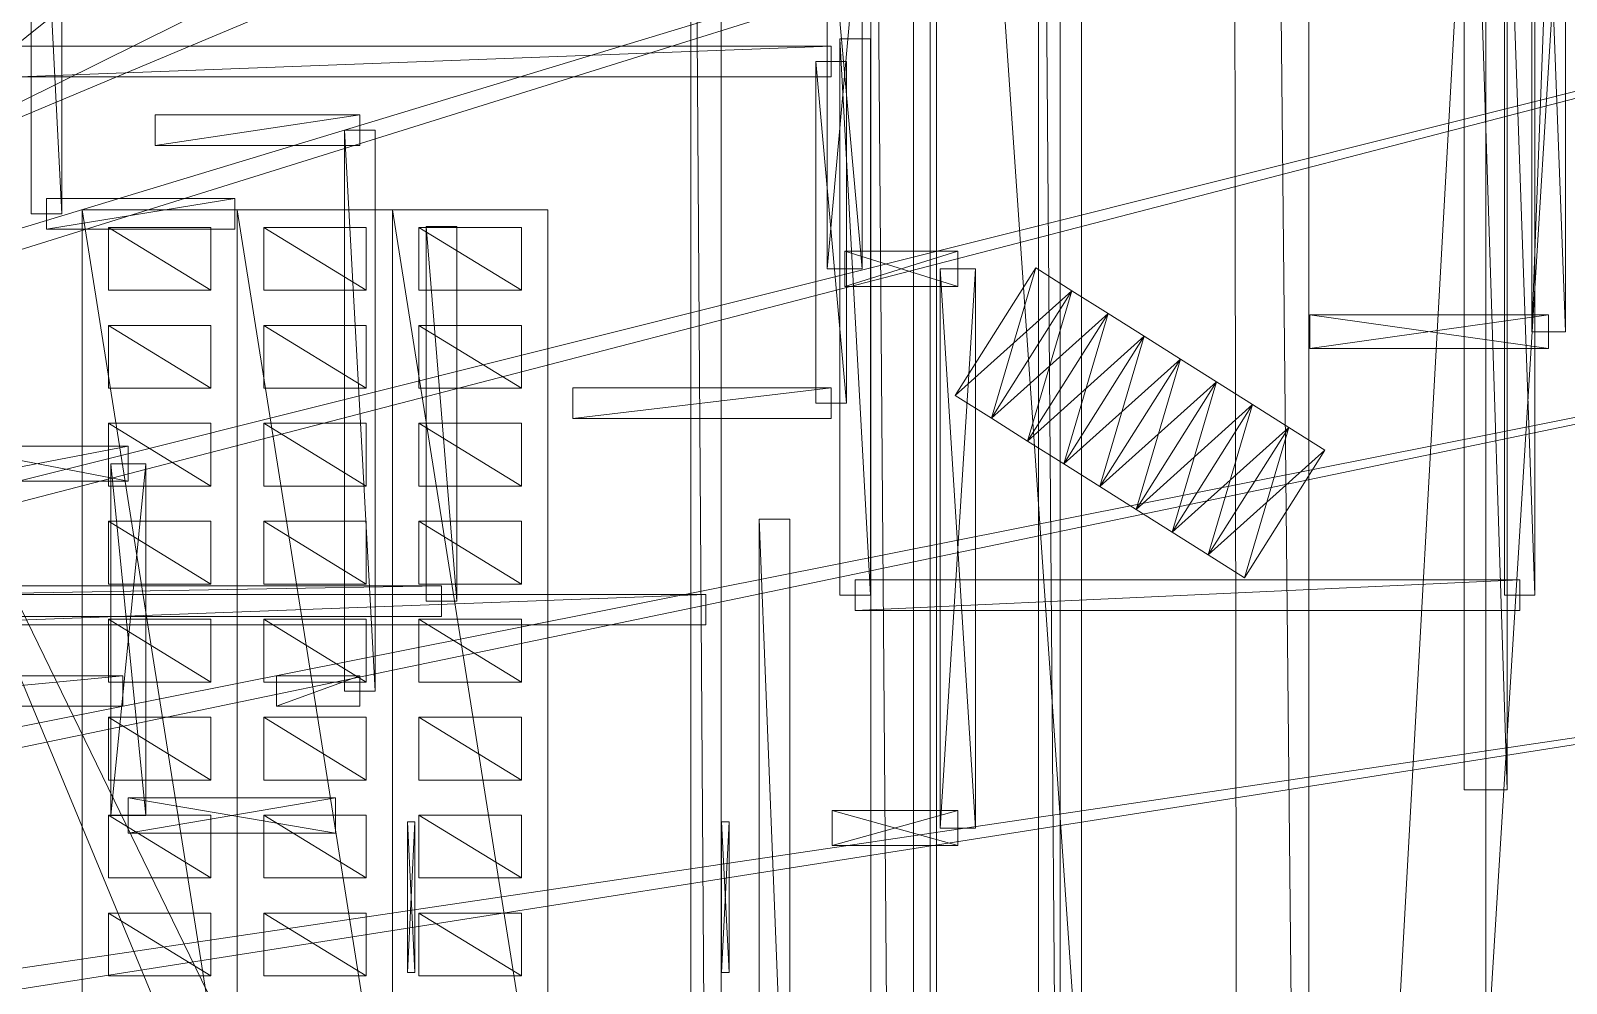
# Model space of a CAD drawing. Header units: millimetres. Extents: x -207 to 60078, y -249 to 35796.
# Drawn here: x 44896 to 54938, y 22368 to 28599 of the extents above; entities that cross this region are included whole.
import ezdxf

# ---------------------------------------------------------------- set-up
doc = ezdxf.new("R2010")
doc.units = ezdxf.units.MM
for name, color, linetype, lineweight, true_color in [('F01_DOORS', 7, 'Continuous', 18, 0xb07c4b), ('F01_SLABS', 7, 'Continuous', 18, 0xa6b7af), ('F01_STAIRS', 7, 'Continuous', 18, 0x99a4b1), ('F01_WALLS', 7, 'Continuous', 18, 0xc4ccd5), ('F02_SLABS', 7, 'Continuous', 18, 0xa6b7af), ('F02_WALLS', 7, 'Continuous', 18, 0xc4ccd5), ('F03_SLABS', 7, 'Continuous', 18, 0xa6b7af), ('F03_WALLS', 7, 'Continuous', 18, 0xc4ccd5), ('F04_SEATING', 7, 'Continuous', 18, 0xac5052), ('F04_SLABS', 7, 'Continuous', 18, 0xa6b7af), ('F04_WALLS', 7, 'Continuous', 18, 0xc4ccd5), ('F07_SLABS', 7, 'Continuous', 18, 0xa6b7af), ('F07_WALLS', 7, 'Continuous', 18, 0xc4ccd5), ('F08_SLABS', 7, 'Continuous', 18, 0xa6b7af), ('F08_WALLS', 7, 'Continuous', 18, 0xc4ccd5)]:
    doc.layers.add(name, color=color, linetype=linetype, lineweight=lineweight, true_color=true_color)

msp = doc.modelspace()

# ---------------------------------------------------------------- meshes
at = {"layer": 'F01_DOORS'}
mesh = msp.add_polyface(dxfattribs=at)
corners = [(47359, 23425, 2200), (47409, 23425, 2200), (47359, 23425), (47359, 22438), (47409, 23425), (47409, 22438, 2200), (47359, 22438, 2200), (47409, 22438)]
mesh.append_faces([[corners[k] for k in face] for face in [(0, 1, 2), (3, 0, 2), (2, 1, 4), (4, 3, 2), (0, 5, 1), (6, 0, 3), (6, 5, 0), (1, 5, 4), (7, 3, 4), (4, 5, 7), (7, 6, 3), (5, 6, 7)]])
mesh = msp.add_polyface(dxfattribs=at)
corners = [(49413, 23425, 2200), (49463, 23425, 2200), (49413, 23425), (49413, 22438), (49463, 23425), (49463, 22438, 2200), (49413, 22438, 2200), (49463, 22438)]
mesh.append_faces([[corners[k] for k in face] for face in [(0, 1, 2), (3, 0, 2), (2, 1, 4), (4, 3, 2), (0, 5, 1), (6, 0, 3), (6, 5, 0), (1, 5, 4), (7, 3, 4), (4, 5, 7), (7, 6, 3), (5, 6, 7)]])
at = {"layer": 'F01_SLABS'}
mesh = msp.add_polyface(dxfattribs=at)
corners = [(20499, 19563, -240), (20406, 19899, -240), (60000, 31910, -240), (20499, 19563), (60000, 31910), (20406, 19899), (20297, 20231, -240), (60000, 34437, -240), (60000, 34437), (20297, 20231), (20171, 20556, -240), (56563, 35630, -240), (56563, 35630), (20171, 20556), (20030, 20875, -240), (51226, 35630, -240), (51226, 35630), (20030, 20875), (19873, 21187, -240), (46894, 35630, -240), (46894, 35630), (19873, 21187), (19701, 21491, -240), (43291, 35630, -240), (43291, 35630), (19701, 21491), (19514, 21785, -240), (40234, 35630, -240), (40234, 35630), (19514, 21785), (19313, 22071, -240), (37596, 35630, -240), (37596, 35630), (19313, 22071), (19099, 22346, -240), (35285, 35630, -240), (35285, 35630), (19099, 22346), (18871, 22610, -240), (33236, 35630, -240), (33236, 35630), (18871, 22610), (18630, 22863, -240), (31397, 35630, -240), (31397, 35630), (18630, 22863), (18377, 23103, -240), (29731, 35630, -240), (29731, 35630), (18377, 23103), (18113, 23331, -240), (28206, 35630, -240), (28206, 35630), (18113, 23331), (26800, 35630, -240), (26800, 35630), (17838, 23546, -240), (25493, 35630, -240), (17838, 23546), (25493, 35630), (17553, 23747, -240), (24268, 35630, -240), (17553, 23747), (24268, 35630), (17258, 23934, -240), (23114, 35630, -240), (17258, 23934), (23114, 35630), (22019, 35630, -240), (22019, 35630), (20973, 35630), (20406, 15772), (60000, 6214), (20499, 16108)]
mesh.append_faces([[corners[k] for k in face] for face in [(0, 1, 2), (3, 4, 5), (1, 6, 7), (5, 8, 9), (6, 10, 11), (9, 12, 13), (10, 14, 15), (13, 16, 17), (14, 18, 19), (17, 20, 21), (18, 22, 23), (21, 24, 25), (22, 26, 27), (25, 28, 29), (26, 30, 31), (26, 31, 27), (29, 28, 32), (29, 32, 33), (30, 34, 35), (30, 35, 31), (33, 32, 36), (33, 36, 37), (34, 38, 39), (34, 39, 35), (37, 36, 40), (37, 40, 41), (38, 42, 43), (38, 43, 39), (41, 40, 44), (41, 44, 45), (39, 43, 44), (39, 44, 40), (42, 46, 47), (42, 47, 43), (45, 44, 48), (45, 48, 49), (43, 47, 48), (43, 48, 44), (46, 50, 51), (46, 51, 47), (49, 48, 52), (49, 52, 53), (47, 51, 52), (47, 52, 48), (50, 54, 51), (53, 52, 55), (51, 54, 55), (51, 55, 52), (56, 57, 54), (58, 55, 59), (54, 57, 59), (54, 59, 55), (60, 61, 57), (62, 59, 63), (57, 61, 63), (57, 63, 59), (64, 65, 61), (66, 63, 67), (61, 65, 67), (61, 67, 63), (65, 68, 69), (65, 69, 67), (68, 70, 69), (71, 72, 73)]])
mesh = msp.add_polyface(dxfattribs=at)
corners = [(20712, 17836, -240), (20704, 18184, -240), (60000, 20115, -240), (60000, 17836, -240), (20712, 17836), (60000, 17836), (60000, 20115), (20704, 18184), (20678, 18532, -240), (60000, 22405, -240), (60000, 22405), (20678, 18532), (20635, 18879, -240), (60000, 24718, -240), (60000, 24718), (20635, 18879), (20576, 19223, -240), (60000, 27065, -240), (60000, 27065), (20576, 19223), (20499, 19563, -240), (60000, 29458, -240), (60000, 29458), (20499, 19563), (60000, 31910, -240), (60000, 31910), (20406, 19899, -240), (60000, 34437, -240), (20406, 19899), (60000, 34437), (20297, 20231, -240), (56563, 35630, -240), (20297, 20231), (56563, 35630), (20171, 20556, -240), (51226, 35630, -240), (20171, 20556), (51226, 35630), (20030, 20875, -240), (46894, 35630, -240), (20030, 20875), (46894, 35630), (19873, 21187, -240), (43291, 35630, -240), (19873, 21187), (43291, 35630), (19701, 21491, -240), (40234, 35630, -240), (19701, 21491), (40234, 35630), (37596, 35630, -240), (37596, 35630), (35285, 35630, -240), (35285, 35630), (33236, 35630, -240), (33236, 35630)]
mesh.append_faces([[corners[k] for k in face] for face in [(0, 1, 2), (0, 2, 3), (4, 5, 6), (4, 6, 7), (3, 2, 6), (3, 6, 5), (1, 8, 9), (1, 9, 2), (7, 6, 10), (7, 10, 11), (2, 9, 10), (2, 10, 6), (8, 12, 13), (8, 13, 9), (11, 10, 14), (11, 14, 15), (9, 13, 14), (9, 14, 10), (12, 16, 17), (12, 17, 13), (15, 14, 18), (15, 18, 19), (13, 17, 18), (13, 18, 14), (16, 20, 21), (16, 21, 17), (19, 18, 22), (19, 22, 23), (17, 21, 22), (17, 22, 18), (20, 24, 21), (23, 22, 25), (21, 24, 25), (21, 25, 22), (26, 27, 24), (28, 25, 29), (24, 27, 29), (24, 29, 25), (30, 31, 27), (32, 29, 33), (27, 31, 33), (27, 33, 29), (34, 35, 31), (36, 33, 37), (31, 35, 37), (31, 37, 33), (38, 39, 35), (40, 37, 41), (35, 39, 41), (35, 41, 37), (42, 43, 39), (44, 41, 45), (39, 43, 45), (39, 45, 41), (46, 47, 43), (48, 45, 49), (43, 47, 49), (43, 49, 45), (47, 50, 51), (47, 51, 49), (50, 52, 53), (50, 53, 51), (52, 54, 55), (52, 55, 53)]])
at = {"layer": 'F01_STAIRS'}
mesh = msp.add_polyface(dxfattribs=at)
corners = [(50942, 26213, 201), (51468, 27047, 201), (50942, 26213), (51179, 26064), (51468, 27047), (51705, 26898, 201), (51179, 26064, 201), (51705, 26898)]
mesh.append_faces([[corners[k] for k in face] for face in [(0, 1, 2), (3, 0, 2), (2, 1, 4), (4, 3, 2), (0, 5, 1), (6, 0, 3), (6, 5, 0), (1, 5, 4), (7, 3, 4), (4, 5, 7), (7, 6, 3), (5, 6, 7)]])
mesh = msp.add_polyface(dxfattribs=at)
corners = [(51179, 26064, 403), (51705, 26898, 403), (51179, 26064), (51415, 25915), (51705, 26898), (51941, 26749, 403), (51415, 25915, 403), (51941, 26749)]
mesh.append_faces([[corners[k] for k in face] for face in [(0, 1, 2), (3, 0, 2), (2, 1, 4), (4, 3, 2), (0, 5, 1), (6, 0, 3), (6, 5, 0), (1, 5, 4), (7, 3, 4), (4, 5, 7), (7, 6, 3), (5, 6, 7)]])
mesh = msp.add_polyface(dxfattribs=at)
corners = [(51415, 25915, 604), (51941, 26749, 604), (51415, 25915), (51651, 25766), (51941, 26749), (52177, 26600, 604), (51651, 25766, 604), (52177, 26600)]
mesh.append_faces([[corners[k] for k in face] for face in [(0, 1, 2), (3, 0, 2), (2, 1, 4), (4, 3, 2), (0, 5, 1), (6, 0, 3), (6, 5, 0), (1, 5, 4), (7, 3, 4), (4, 5, 7), (7, 6, 3), (5, 6, 7)]])
mesh = msp.add_polyface(dxfattribs=at)
corners = [(51651, 25766, 806), (52177, 26600, 806), (51651, 25766), (51888, 25617), (52177, 26600), (52414, 26451, 806), (51888, 25617, 806), (52414, 26451)]
mesh.append_faces([[corners[k] for k in face] for face in [(0, 1, 2), (3, 0, 2), (2, 1, 4), (4, 3, 2), (0, 5, 1), (6, 0, 3), (6, 5, 0), (1, 5, 4), (7, 3, 4), (4, 5, 7), (7, 6, 3), (5, 6, 7)]])
mesh = msp.add_polyface(dxfattribs=at)
corners = [(51888, 25617, 1007), (52414, 26451, 1007), (51888, 25617), (52124, 25468), (52414, 26451), (52650, 26302, 1007), (52124, 25468, 1007), (52650, 26302)]
mesh.append_faces([[corners[k] for k in face] for face in [(0, 1, 2), (3, 0, 2), (2, 1, 4), (4, 3, 2), (0, 5, 1), (6, 0, 3), (6, 5, 0), (1, 5, 4), (7, 3, 4), (4, 5, 7), (7, 6, 3), (5, 6, 7)]])
mesh = msp.add_polyface(dxfattribs=at)
corners = [(52124, 25468, 1208), (52650, 26302, 1208), (52124, 25468), (52360, 25319), (52650, 26302), (52886, 26153, 1208), (52360, 25319, 1208), (52886, 26153)]
mesh.append_faces([[corners[k] for k in face] for face in [(0, 1, 2), (3, 0, 2), (2, 1, 4), (4, 3, 2), (0, 5, 1), (6, 0, 3), (6, 5, 0), (1, 5, 4), (7, 3, 4), (4, 5, 7), (7, 6, 3), (5, 6, 7)]])
mesh = msp.add_polyface(dxfattribs=at)
corners = [(52360, 25319, 1410), (52886, 26153, 1410), (52360, 25319), (52597, 25170), (52886, 26153), (53123, 26004, 1410), (52597, 25170, 1410), (53123, 26004)]
mesh.append_faces([[corners[k] for k in face] for face in [(0, 1, 2), (3, 0, 2), (2, 1, 4), (4, 3, 2), (0, 5, 1), (6, 0, 3), (6, 5, 0), (1, 5, 4), (7, 3, 4), (4, 5, 7), (7, 6, 3), (5, 6, 7)]])
mesh = msp.add_polyface(dxfattribs=at)
corners = [(52597, 25170, 1611), (53123, 26004, 1611), (52597, 25170), (52833, 25021), (53123, 26004), (53359, 25856, 1611), (52833, 25021, 1611), (53359, 25856)]
mesh.append_faces([[corners[k] for k in face] for face in [(0, 1, 2), (3, 0, 2), (2, 1, 4), (4, 3, 2), (0, 5, 1), (6, 0, 3), (6, 5, 0), (1, 5, 4), (7, 3, 4), (4, 5, 7), (7, 6, 3), (5, 6, 7)]])
at = {"layer": 'F01_WALLS'}
mesh = msp.add_polyface(dxfattribs=at)
corners = [(54712, 32466, 4554), (54932, 32466, 4554), (54712, 32466), (54712, 26630), (54932, 32466), (54932, 26630, 4554), (54712, 26630, 4554), (54932, 26630)]
mesh.append_faces([[corners[k] for k in face] for face in [(0, 1, 2), (3, 0, 2), (2, 1, 4), (4, 3, 2), (0, 5, 1), (6, 0, 3), (6, 5, 0), (1, 5, 4), (7, 3, 4), (4, 5, 7), (7, 6, 3), (5, 6, 7)]])
mesh = msp.add_polyface(dxfattribs=at)
corners = [(50104, 29589, 4554), (50334, 29589, 4554), (50104, 29589), (50104, 27041), (50334, 29589), (50334, 27041, 4554), (50104, 27041, 4554), (50334, 27041)]
mesh.append_faces([[corners[k] for k in face] for face in [(0, 1, 2), (3, 0, 2), (2, 1, 4), (4, 3, 2), (0, 5, 1), (6, 0, 3), (6, 5, 0), (1, 5, 4), (7, 3, 4), (4, 5, 7), (7, 6, 3), (5, 6, 7)]])
mesh = msp.add_polyface(dxfattribs=at)
corners = [(50219, 26926, 4554), (50219, 27156, 4554), (50219, 26926), (50959, 26926), (50219, 27156), (50959, 27156, 4554), (50959, 26926, 4554), (50959, 27156)]
mesh.append_faces([[corners[k] for k in face] for face in [(0, 1, 2), (3, 0, 2), (2, 1, 4), (4, 3, 2), (0, 5, 1), (6, 0, 3), (6, 5, 0), (1, 5, 4), (7, 3, 4), (4, 5, 7), (7, 6, 3), (5, 6, 7)]])
mesh = msp.add_polyface(dxfattribs=at)
corners = [(50844, 27041, 4554), (51074, 27041, 4554), (50844, 27041), (50844, 23384), (51074, 27041), (51074, 23384, 4554), (50844, 23384, 4554), (51074, 23384)]
mesh.append_faces([[corners[k] for k in face] for face in [(0, 1, 2), (3, 0, 2), (2, 1, 4), (4, 3, 2), (0, 5, 1), (6, 0, 3), (6, 5, 0), (1, 5, 4), (7, 3, 4), (4, 5, 7), (7, 6, 3), (5, 6, 7)]])
mesh = msp.add_polyface(dxfattribs=at)
corners = [(54822, 26740, 4554), (54822, 26520, 4554), (54822, 26740), (53260, 26740), (54822, 26520), (53260, 26520, 4554), (53260, 26740, 4554), (53260, 26520)]
mesh.append_faces([[corners[k] for k in face] for face in [(0, 1, 2), (3, 0, 2), (2, 1, 4), (4, 3, 2), (0, 5, 1), (6, 0, 3), (6, 5, 0), (1, 5, 4), (7, 3, 4), (4, 5, 7), (7, 6, 3), (5, 6, 7)]])
mesh = msp.add_polyface(dxfattribs=at)
corners = [(44342, 25652, 4554), (44342, 25882, 4554), (44342, 25652), (45534, 25652), (44342, 25882), (45534, 25882, 4554), (45534, 25652, 4554), (45534, 25882)]
mesh.append_faces([[corners[k] for k in face] for face in [(0, 1, 2), (3, 0, 2), (2, 1, 4), (4, 3, 2), (0, 5, 1), (6, 0, 3), (6, 5, 0), (1, 5, 4), (7, 3, 4), (4, 5, 7), (7, 6, 3), (5, 6, 7)]])
mesh = msp.add_polyface(dxfattribs=at)
corners = [(45419, 25767, 4554), (45649, 25767, 4554), (45419, 25767), (45419, 23466), (45649, 25767), (45649, 23466, 4554), (45419, 23466, 4554), (45649, 23466)]
mesh.append_faces([[corners[k] for k in face] for face in [(0, 1, 2), (3, 0, 2), (2, 1, 4), (4, 3, 2), (0, 5, 1), (6, 0, 3), (6, 5, 0), (1, 5, 4), (7, 3, 4), (4, 5, 7), (7, 6, 3), (5, 6, 7)]])
mesh = msp.add_polyface(dxfattribs=at)
corners = [(45534, 23351, 4554), (45534, 23581, 4554), (45534, 23351), (46890, 23351), (45534, 23581), (46890, 23581, 4554), (46890, 23351, 4554), (46890, 23581)]
mesh.append_faces([[corners[k] for k in face] for face in [(0, 1, 2), (3, 0, 2), (2, 1, 4), (4, 3, 2), (0, 5, 1), (6, 0, 3), (6, 5, 0), (1, 5, 4), (7, 3, 4), (4, 5, 7), (7, 6, 3), (5, 6, 7)]])
mesh = msp.add_polyface(dxfattribs=at)
corners = [(50959, 23499, 4554), (50959, 23269, 4554), (50959, 23499), (50137, 23499), (50959, 23269), (50137, 23269, 4554), (50137, 23499, 4554), (50137, 23269)]
mesh.append_faces([[corners[k] for k in face] for face in [(0, 1, 2), (3, 0, 2), (2, 1, 4), (4, 3, 2), (0, 5, 1), (6, 0, 3), (6, 5, 0), (1, 5, 4), (7, 3, 4), (4, 5, 7), (7, 6, 3), (5, 6, 7)]])
at = {"layer": 'F02_SLABS'}
mesh = msp.add_polyface(dxfattribs=at)
corners = [(16945, 23885, 4584), (6020, 35332, 4584), (53034, 35332, 4584), (53034, 35332, 4834), (6020, 35332, 4834), (16945, 23885, 4834), (17148, 23772, 4584), (17148, 23772, 4834), (17347, 23653, 4584), (17347, 23653, 4834), (17542, 23527, 4584), (17542, 23527, 4834), (17733, 23395, 4584), (17733, 23395, 4834), (17920, 23257, 4584), (17920, 23257, 4834), (18101, 23112, 4584), (18101, 23112, 4834), (18278, 22962, 4584), (18278, 22962, 4834), (18450, 22806, 4584), (18450, 22806, 4834), (18617, 22645, 4584), (18617, 22645, 4834), (18778, 22478, 4584), (18778, 22478, 4834), (18934, 22306, 4584), (18934, 22306, 4834), (19084, 22129, 4584), (19084, 22129, 4834), (19229, 21948, 4584), (53034, 32593, 4584), (53034, 32593, 4834), (19229, 21948, 4834), (19367, 21761, 4584), (19367, 21761, 4834), (19499, 21570, 4584), (19499, 21570, 4834), (19625, 21375, 4584), (19625, 21375, 4834), (19744, 21176, 4584), (20633, 18556, 4584), (20660, 18326, 4584), (20660, 18326, 4834), (20633, 18556, 4834), (20679, 18095, 4584), (20679, 18095, 4834)]
mesh.append_faces([[corners[k] for k in face] for face in [(0, 1, 2), (3, 4, 5), (2, 6, 0), (5, 7, 3), (2, 8, 6), (7, 9, 3), (2, 10, 8), (9, 11, 3), (2, 12, 10), (11, 13, 3), (2, 14, 12), (13, 15, 3), (2, 16, 14), (15, 17, 3), (2, 18, 16), (17, 19, 3), (2, 20, 18), (19, 21, 3), (22, 20, 2), (3, 21, 23), (24, 22, 2), (3, 23, 25), (26, 24, 2), (3, 25, 27), (28, 26, 2), (3, 27, 29), (30, 28, 31), (32, 29, 33), (34, 30, 31), (32, 33, 35), (36, 34, 31), (32, 35, 37), (38, 36, 31), (32, 37, 39), (40, 38, 31), (2, 1, 4, 3), (41, 42, 43, 44), (42, 45, 46, 43)]])
mesh = msp.add_polyface(dxfattribs=at)
corners = [(53034, 35332, 4584), (53034, 32593, 4584), (19084, 22129, 4584), (19084, 22129, 4834), (53034, 32593, 4834), (53034, 35332, 4834), (53321, 4099, 4584), (55084, 32593, 4584), (55084, 32593, 4834), (53321, 4099, 4834), (19625, 21375, 4834), (19744, 21176, 4834), (19857, 20974, 4584), (19744, 21176, 4584), (19857, 20974, 4834), (19963, 20767, 4584), (19963, 20767, 4834), (20062, 20557, 4584), (20062, 20557, 4834), (20154, 20344, 4584), (20154, 20344, 4834), (20239, 20129, 4584), (20239, 20129, 4834), (20318, 19910, 4584), (20318, 19910, 4834), (20389, 19689, 4584), (20389, 19689, 4834), (20452, 19466, 4584), (20452, 19466, 4834), (20509, 19241, 4584), (20509, 19241, 4834), (20558, 19014, 4584), (20558, 19014, 4834), (20599, 18786, 4584), (20599, 18786, 4834), (20633, 18556, 4584), (20633, 18556, 4834), (20660, 18326, 4584), (20660, 18326, 4834), (20679, 18095, 4584), (20679, 18095, 4834), (20690, 17863, 4584), (20690, 17863, 4834), (55084, 4099, 4584), (55084, 4099, 4834)]
mesh.append_faces([[corners[k] for k in face] for face in [(0, 1, 2), (3, 4, 5), (6, 1, 7), (8, 4, 9), (4, 10, 11), (12, 13, 1), (4, 11, 14), (15, 12, 1), (4, 14, 16), (17, 15, 1), (4, 16, 18), (19, 17, 1), (4, 18, 20), (21, 19, 1), (4, 20, 22), (23, 21, 1), (4, 22, 24), (25, 23, 1), (4, 24, 26), (27, 25, 1), (4, 26, 28), (29, 27, 1), (4, 28, 30), (31, 29, 1), (4, 30, 32), (33, 31, 1), (4, 32, 34), (35, 33, 1), (4, 34, 36), (37, 35, 1), (4, 36, 38), (39, 37, 1), (4, 38, 40), (41, 39, 1), (4, 40, 42), (43, 7, 8, 44), (7, 1, 4, 8), (1, 0, 5, 4)]])
mesh = msp.add_polyface(dxfattribs=at)
corners = [(55084, 32593, 4584), (55084, 4099, 4584), (53321, 4099, 4584), (53321, 4099, 4834), (55084, 4099, 4834), (55084, 32593, 4834), (53034, 32593, 4584), (20690, 17863, 4584), (20690, 17863, 4834), (53034, 32593, 4834), (19229, 13314, 4584), (53321, 134, 4584), (53321, 134, 4834), (19229, 13314, 4834), (19963, 14494, 4584), (20062, 14704, 4584), (20154, 14917, 4584), (20154, 14917, 4834), (20062, 14704, 4834), (20239, 15133, 4584), (20239, 15133, 4834), (20318, 15351, 4584), (20318, 15351, 4834), (20389, 15572, 4584), (20389, 15572, 4834), (20452, 15795, 4584), (20452, 15795, 4834), (20509, 16021, 4584), (20509, 16021, 4834), (20558, 16247, 4584), (20558, 16247, 4834), (20599, 16476, 4584), (20599, 16476, 4834), (20633, 16705, 4584), (20633, 16705, 4834), (20660, 16936, 4584), (20660, 16936, 4834), (20679, 17167, 4584), (20679, 17167, 4834), (20690, 17399, 4584), (20690, 17399, 4834), (20694, 17631, 4584), (20694, 17631, 4834), (9709, 134, 4584), (9709, 134, 4834)]
mesh.append_faces([[corners[k] for k in face] for face in [(0, 1, 2), (3, 4, 5), (6, 2, 7), (8, 3, 9), (10, 2, 11), (12, 3, 13), (14, 15, 2), (15, 16, 2), (3, 17, 18), (16, 19, 2), (3, 20, 17), (19, 21, 2), (3, 22, 20), (21, 23, 2), (3, 24, 22), (23, 25, 2), (3, 26, 24), (25, 27, 2), (3, 28, 26), (27, 29, 2), (3, 30, 28), (29, 31, 2), (3, 32, 30), (31, 33, 2), (3, 34, 32), (33, 35, 2), (3, 36, 34), (35, 37, 2), (3, 38, 36), (37, 39, 2), (3, 40, 38), (7, 2, 41), (42, 3, 8), (39, 41, 2), (3, 42, 40), (43, 11, 12, 44), (11, 2, 3, 12), (2, 1, 4, 3)]])
at = {"layer": 'F02_WALLS'}
mesh = msp.add_polyface(dxfattribs=at)
corners = [(45100, 31326, 4834), (45100, 27401, 4834), (44900, 31326, 4834), (44900, 31326, 9511), (45100, 27401, 9511), (45100, 31326, 9511), (44900, 27401, 4834), (44900, 27401, 9511)]
mesh.append_faces([[corners[k] for k in face] for face in [(0, 1, 2), (3, 4, 5), (6, 2, 1), (4, 3, 7), (2, 6, 7, 3), (6, 1, 4, 7), (1, 0, 5, 4), (0, 2, 3, 5)]])
mesh = msp.add_polyface(dxfattribs=at)
corners = [(54533, 24907, 4834), (54533, 30549, 4834), (54733, 24907, 4834), (54733, 24907, 9511), (54533, 30549, 9511), (54533, 24907, 9511), (54733, 30549, 4834), (54733, 30549, 9511)]
mesh.append_faces([[corners[k] for k in face] for face in [(0, 1, 2), (3, 4, 5), (6, 2, 1), (4, 3, 7), (2, 6, 7, 3), (6, 1, 4, 7), (1, 0, 5, 4), (0, 2, 3, 5)]])
mesh = msp.add_polyface(dxfattribs=at)
corners = [(50388, 28546, 4834), (50388, 24907, 4834), (50188, 28546, 4834), (50188, 28546, 9511), (50388, 24907, 9511), (50388, 28546, 9511), (50188, 24907, 4834), (50188, 24907, 9511)]
mesh.append_faces([[corners[k] for k in face] for face in [(0, 1, 2), (3, 4, 5), (6, 2, 1), (4, 3, 7), (2, 6, 7, 3), (6, 1, 4, 7), (1, 0, 5, 4), (0, 2, 3, 5)]])
mesh = msp.add_polyface(dxfattribs=at)
corners = [(45000, 27501, 4834), (46230, 27501, 4834), (45000, 27301, 4834), (45000, 27301, 9511), (46230, 27501, 9511), (45000, 27501, 9511), (46230, 27301, 4834), (46230, 27301, 9511)]
mesh.append_faces([[corners[k] for k in face] for face in [(0, 1, 2), (3, 4, 5), (6, 2, 1), (4, 3, 7), (2, 6, 7, 3), (6, 1, 4, 7), (1, 0, 5, 4), (0, 2, 3, 5)]])
mesh = msp.add_polyface(dxfattribs=at)
corners = [(47483, 24867, 4834), (47483, 27319, 4834), (47683, 24867, 4834), (47683, 24867, 9511), (47483, 27319, 9511), (47483, 24867, 9511), (47683, 27319, 4834), (47683, 27319, 9511)]
mesh.append_faces([[corners[k] for k in face] for face in [(0, 1, 2), (3, 4, 5), (6, 2, 1), (4, 3, 7), (2, 6, 7, 3), (6, 1, 4, 7), (1, 0, 5, 4), (0, 2, 3, 5)]])
mesh = msp.add_polyface(dxfattribs=at)
corners = [(50288, 25007, 4834), (54633, 25007, 4834), (50288, 24807, 4834), (50288, 24807, 9511), (54633, 25007, 9511), (50288, 25007, 9511), (54633, 24807, 4834), (54633, 24807, 9511)]
mesh.append_faces([[corners[k] for k in face] for face in [(0, 1, 2), (3, 4, 5), (6, 2, 1), (4, 3, 7), (2, 6, 7, 3), (6, 1, 4, 7), (1, 0, 5, 4), (0, 2, 3, 5)]])
mesh = msp.add_polyface(dxfattribs=at)
corners = [(35901, 24967, 4834), (47583, 24967, 4834), (35901, 24767, 4834), (35901, 24767, 9511), (47583, 24967, 9511), (35901, 24967, 9511), (47583, 24767, 4834), (47583, 24767, 9511)]
mesh.append_faces([[corners[k] for k in face] for face in [(0, 1, 2), (3, 4, 5), (6, 2, 1), (4, 3, 7), (2, 6, 7, 3), (6, 1, 4, 7), (1, 0, 5, 4), (0, 2, 3, 5)]])
at = {"layer": 'F03_SLABS'}
mesh = msp.add_polyface(dxfattribs=at)
corners = [(55169, 3554, 9541), (53452, 3554, 9541), (43532, 27491, 9541), (43532, 27491, 9791), (53452, 3554, 9791), (55169, 3554, 9791), (53452, 260, 9541), (9794, 260, 9541), (22477, 5973, 9541), (22477, 5973, 9791), (9794, 260, 9791), (53452, 260, 9791), (43532, 5973, 9541), (43532, 5973, 9791), (4729, 4472, 9541), (4729, 4472, 9791), (3891, 32828, 9541), (22477, 27491, 9541), (22477, 27491, 9791), (3891, 32828, 9791), (53369, 35372, 9541), (53369, 32370, 9541), (53369, 32370, 9791), (53369, 35372, 9791), (55169, 32370, 9541), (55169, 32370, 9791), (5984, 35372, 9541), (5984, 35372, 9791)]
mesh.append_faces([[corners[k] for k in face] for face in [(0, 1, 2), (3, 4, 5), (6, 7, 8), (9, 10, 11), (8, 12, 6), (11, 13, 9), (8, 7, 14), (15, 10, 9), (14, 16, 17), (18, 19, 15), (20, 21, 2), (3, 22, 23), (2, 24, 0), (5, 25, 3), (12, 1, 6), (11, 4, 13), (14, 17, 8), (9, 18, 15), (20, 2, 17), (18, 3, 23), (1, 12, 2), (3, 13, 4), (17, 16, 26), (27, 19, 18), (2, 21, 24), (25, 22, 3), (17, 26, 20), (23, 27, 18), (20, 26, 27, 23), (26, 16, 19, 27), (16, 14, 15, 19), (14, 7, 10, 15), (7, 6, 11, 10), (6, 1, 4, 11), (1, 0, 5, 4), (0, 24, 25, 5), (24, 21, 22, 25), (21, 20, 23, 22), (8, 17, 18, 9), (17, 2, 3, 18), (2, 12, 13, 3), (12, 8, 9, 13)]])
at = {"layer": 'F03_WALLS'}
mesh = msp.add_polyface(dxfattribs=at)
corners = [(45709, 28049, 9791), (47048, 28049, 9791), (45709, 27849, 9791), (45709, 27849, 13849), (47048, 28049, 13849), (45709, 28049, 13849), (47048, 27849, 9791), (47048, 27849, 13849)]
mesh.append_faces([[corners[k] for k in face] for face in [(0, 1, 2), (3, 4, 5), (6, 2, 1), (4, 3, 7), (2, 6, 7, 3), (6, 1, 4, 7), (1, 0, 5, 4), (0, 2, 3, 5)]])
mesh = msp.add_polyface(dxfattribs=at)
corners = [(47148, 27949, 9791), (47148, 24280, 9791), (46948, 27949, 9791), (46948, 27949, 13849), (47148, 24280, 13849), (47148, 27949, 13849), (46948, 24280, 9791), (46948, 24280, 13849)]
mesh.append_faces([[corners[k] for k in face] for face in [(0, 1, 2), (3, 4, 5), (6, 2, 1), (4, 3, 7), (2, 6, 7, 3), (6, 1, 4, 7), (1, 0, 5, 4), (0, 2, 3, 5)]])
mesh = msp.add_polyface(dxfattribs=at)
corners = [(43406, 24380, 9791), (45499, 24380, 9791), (43406, 24180, 9791), (43406, 24180, 13849), (45499, 24380, 13849), (43406, 24380, 13849), (45499, 24180, 9791), (45499, 24180, 13849)]
mesh.append_faces([[corners[k] for k in face] for face in [(0, 1, 2), (3, 4, 5), (6, 2, 1), (4, 3, 7), (2, 6, 7, 3), (6, 1, 4, 7), (1, 0, 5, 4), (0, 2, 3, 5)]])
mesh = msp.add_polyface(dxfattribs=at)
corners = [(47048, 24380, 9791), (47048, 24180, 9791), (46504, 24180, 9791), (46504, 24180, 13849), (47048, 24180, 13849), (47048, 24380, 13849), (46504, 24380, 9791), (46504, 24380, 13849)]
mesh.append_faces([[corners[k] for k in face] for face in [(0, 1, 2), (3, 4, 5), (2, 6, 0), (5, 7, 3), (0, 6, 7, 5), (6, 2, 3, 7), (2, 1, 4, 3), (1, 0, 5, 4)]])
at = {"layer": 'F04_SEATING'}
mesh = msp.add_polyface(dxfattribs=at)
corners = [(46074, 27312, 14479), (46074, 26902, 14479), (45404, 27312, 14479), (45404, 27312, 14599), (46074, 26902, 14599), (46074, 27312, 14599), (45404, 26902, 14479), (45404, 26902, 14599)]
mesh.append_faces([[corners[k] for k in face] for face in [(0, 1, 2), (3, 4, 5), (6, 2, 1), (4, 3, 7), (2, 6, 7, 3), (6, 1, 4, 7), (1, 0, 5, 4), (0, 2, 3, 5)]])
mesh = msp.add_polyface(dxfattribs=at)
corners = [(47090, 27312, 15329), (47090, 26902, 15329), (46420, 27312, 15329), (46420, 27312, 15449), (47090, 26902, 15449), (47090, 27312, 15449), (46420, 26902, 15329), (46420, 26902, 15449)]
mesh.append_faces([[corners[k] for k in face] for face in [(0, 1, 2), (3, 4, 5), (6, 2, 1), (4, 3, 7), (2, 6, 7, 3), (6, 1, 4, 7), (1, 0, 5, 4), (0, 2, 3, 5)]])
mesh = msp.add_polyface(dxfattribs=at)
corners = [(48105, 27312, 16179), (48105, 26902, 16179), (47435, 27312, 16179), (47435, 27312, 16299), (48105, 26902, 16299), (48105, 27312, 16299), (47435, 26902, 16179), (47435, 26902, 16299)]
mesh.append_faces([[corners[k] for k in face] for face in [(0, 1, 2), (3, 4, 5), (6, 2, 1), (4, 3, 7), (2, 6, 7, 3), (6, 1, 4, 7), (1, 0, 5, 4), (0, 2, 3, 5)]])
mesh = msp.add_polyface(dxfattribs=at)
corners = [(46074, 26671, 14479), (46074, 26261, 14479), (45404, 26671, 14479), (45404, 26671, 14599), (46074, 26261, 14599), (46074, 26671, 14599), (45404, 26261, 14479), (45404, 26261, 14599)]
mesh.append_faces([[corners[k] for k in face] for face in [(0, 1, 2), (3, 4, 5), (6, 2, 1), (4, 3, 7), (2, 6, 7, 3), (6, 1, 4, 7), (1, 0, 5, 4), (0, 2, 3, 5)]])
mesh = msp.add_polyface(dxfattribs=at)
corners = [(47090, 26671, 15329), (47090, 26261, 15329), (46420, 26671, 15329), (46420, 26671, 15449), (47090, 26261, 15449), (47090, 26671, 15449), (46420, 26261, 15329), (46420, 26261, 15449)]
mesh.append_faces([[corners[k] for k in face] for face in [(0, 1, 2), (3, 4, 5), (6, 2, 1), (4, 3, 7), (2, 6, 7, 3), (6, 1, 4, 7), (1, 0, 5, 4), (0, 2, 3, 5)]])
mesh = msp.add_polyface(dxfattribs=at)
corners = [(48105, 26671, 16179), (48105, 26261, 16179), (47435, 26671, 16179), (47435, 26671, 16299), (48105, 26261, 16299), (48105, 26671, 16299), (47435, 26261, 16179), (47435, 26261, 16299)]
mesh.append_faces([[corners[k] for k in face] for face in [(0, 1, 2), (3, 4, 5), (6, 2, 1), (4, 3, 7), (2, 6, 7, 3), (6, 1, 4, 7), (1, 0, 5, 4), (0, 2, 3, 5)]])
mesh = msp.add_polyface(dxfattribs=at)
corners = [(46074, 26031, 14479), (46074, 25621, 14479), (45404, 26031, 14479), (45404, 26031, 14599), (46074, 25621, 14599), (46074, 26031, 14599), (45404, 25621, 14479), (45404, 25621, 14599)]
mesh.append_faces([[corners[k] for k in face] for face in [(0, 1, 2), (3, 4, 5), (6, 2, 1), (4, 3, 7), (2, 6, 7, 3), (6, 1, 4, 7), (1, 0, 5, 4), (0, 2, 3, 5)]])
mesh = msp.add_polyface(dxfattribs=at)
corners = [(47090, 26031, 15329), (47090, 25621, 15329), (46420, 26031, 15329), (46420, 26031, 15449), (47090, 25621, 15449), (47090, 26031, 15449), (46420, 25621, 15329), (46420, 25621, 15449)]
mesh.append_faces([[corners[k] for k in face] for face in [(0, 1, 2), (3, 4, 5), (6, 2, 1), (4, 3, 7), (2, 6, 7, 3), (6, 1, 4, 7), (1, 0, 5, 4), (0, 2, 3, 5)]])
mesh = msp.add_polyface(dxfattribs=at)
corners = [(48105, 26031, 16179), (48105, 25621, 16179), (47435, 26031, 16179), (47435, 26031, 16299), (48105, 25621, 16299), (48105, 26031, 16299), (47435, 25621, 16179), (47435, 25621, 16299)]
mesh.append_faces([[corners[k] for k in face] for face in [(0, 1, 2), (3, 4, 5), (6, 2, 1), (4, 3, 7), (2, 6, 7, 3), (6, 1, 4, 7), (1, 0, 5, 4), (0, 2, 3, 5)]])
mesh = msp.add_polyface(dxfattribs=at)
corners = [(46074, 25390, 14479), (46074, 24980, 14479), (45404, 25390, 14479), (45404, 25390, 14599), (46074, 24980, 14599), (46074, 25390, 14599), (45404, 24980, 14479), (45404, 24980, 14599)]
mesh.append_faces([[corners[k] for k in face] for face in [(0, 1, 2), (3, 4, 5), (6, 2, 1), (4, 3, 7), (2, 6, 7, 3), (6, 1, 4, 7), (1, 0, 5, 4), (0, 2, 3, 5)]])
mesh = msp.add_polyface(dxfattribs=at)
corners = [(47090, 25390, 15329), (47090, 24980, 15329), (46420, 25390, 15329), (46420, 25390, 15449), (47090, 24980, 15449), (47090, 25390, 15449), (46420, 24980, 15329), (46420, 24980, 15449)]
mesh.append_faces([[corners[k] for k in face] for face in [(0, 1, 2), (3, 4, 5), (6, 2, 1), (4, 3, 7), (2, 6, 7, 3), (6, 1, 4, 7), (1, 0, 5, 4), (0, 2, 3, 5)]])
mesh = msp.add_polyface(dxfattribs=at)
corners = [(48105, 25390, 16179), (48105, 24980, 16179), (47435, 25390, 16179), (47435, 25390, 16299), (48105, 24980, 16299), (48105, 25390, 16299), (47435, 24980, 16179), (47435, 24980, 16299)]
mesh.append_faces([[corners[k] for k in face] for face in [(0, 1, 2), (3, 4, 5), (6, 2, 1), (4, 3, 7), (2, 6, 7, 3), (6, 1, 4, 7), (1, 0, 5, 4), (0, 2, 3, 5)]])
mesh = msp.add_polyface(dxfattribs=at)
corners = [(46074, 24749, 14479), (46074, 24339, 14479), (45404, 24749, 14479), (45404, 24749, 14599), (46074, 24339, 14599), (46074, 24749, 14599), (45404, 24339, 14479), (45404, 24339, 14599)]
mesh.append_faces([[corners[k] for k in face] for face in [(0, 1, 2), (3, 4, 5), (6, 2, 1), (4, 3, 7), (2, 6, 7, 3), (6, 1, 4, 7), (1, 0, 5, 4), (0, 2, 3, 5)]])
mesh = msp.add_polyface(dxfattribs=at)
corners = [(47090, 24749, 15329), (47090, 24339, 15329), (46420, 24749, 15329), (46420, 24749, 15449), (47090, 24339, 15449), (47090, 24749, 15449), (46420, 24339, 15329), (46420, 24339, 15449)]
mesh.append_faces([[corners[k] for k in face] for face in [(0, 1, 2), (3, 4, 5), (6, 2, 1), (4, 3, 7), (2, 6, 7, 3), (6, 1, 4, 7), (1, 0, 5, 4), (0, 2, 3, 5)]])
mesh = msp.add_polyface(dxfattribs=at)
corners = [(48105, 24749, 16179), (48105, 24339, 16179), (47435, 24749, 16179), (47435, 24749, 16299), (48105, 24339, 16299), (48105, 24749, 16299), (47435, 24339, 16179), (47435, 24339, 16299)]
mesh.append_faces([[corners[k] for k in face] for face in [(0, 1, 2), (3, 4, 5), (6, 2, 1), (4, 3, 7), (2, 6, 7, 3), (6, 1, 4, 7), (1, 0, 5, 4), (0, 2, 3, 5)]])
mesh = msp.add_polyface(dxfattribs=at)
corners = [(46074, 24109, 14479), (46074, 23698, 14479), (45404, 24109, 14479), (45404, 24109, 14599), (46074, 23698, 14599), (46074, 24109, 14599), (45404, 23698, 14479), (45404, 23698, 14599)]
mesh.append_faces([[corners[k] for k in face] for face in [(0, 1, 2), (3, 4, 5), (6, 2, 1), (4, 3, 7), (2, 6, 7, 3), (6, 1, 4, 7), (1, 0, 5, 4), (0, 2, 3, 5)]])
mesh = msp.add_polyface(dxfattribs=at)
corners = [(47090, 24109, 15329), (47090, 23698, 15329), (46420, 24109, 15329), (46420, 24109, 15449), (47090, 23698, 15449), (47090, 24109, 15449), (46420, 23698, 15329), (46420, 23698, 15449)]
mesh.append_faces([[corners[k] for k in face] for face in [(0, 1, 2), (3, 4, 5), (6, 2, 1), (4, 3, 7), (2, 6, 7, 3), (6, 1, 4, 7), (1, 0, 5, 4), (0, 2, 3, 5)]])
mesh = msp.add_polyface(dxfattribs=at)
corners = [(48105, 24109, 16179), (48105, 23698, 16179), (47435, 24109, 16179), (47435, 24109, 16299), (48105, 23698, 16299), (48105, 24109, 16299), (47435, 23698, 16179), (47435, 23698, 16299)]
mesh.append_faces([[corners[k] for k in face] for face in [(0, 1, 2), (3, 4, 5), (6, 2, 1), (4, 3, 7), (2, 6, 7, 3), (6, 1, 4, 7), (1, 0, 5, 4), (0, 2, 3, 5)]])
mesh = msp.add_polyface(dxfattribs=at)
corners = [(46074, 23468, 14479), (46074, 23058, 14479), (45404, 23468, 14479), (45404, 23468, 14599), (46074, 23058, 14599), (46074, 23468, 14599), (45404, 23058, 14479), (45404, 23058, 14599)]
mesh.append_faces([[corners[k] for k in face] for face in [(0, 1, 2), (3, 4, 5), (6, 2, 1), (4, 3, 7), (2, 6, 7, 3), (6, 1, 4, 7), (1, 0, 5, 4), (0, 2, 3, 5)]])
mesh = msp.add_polyface(dxfattribs=at)
corners = [(47090, 23468, 15329), (47090, 23058, 15329), (46420, 23468, 15329), (46420, 23468, 15449), (47090, 23058, 15449), (47090, 23468, 15449), (46420, 23058, 15329), (46420, 23058, 15449)]
mesh.append_faces([[corners[k] for k in face] for face in [(0, 1, 2), (3, 4, 5), (6, 2, 1), (4, 3, 7), (2, 6, 7, 3), (6, 1, 4, 7), (1, 0, 5, 4), (0, 2, 3, 5)]])
mesh = msp.add_polyface(dxfattribs=at)
corners = [(48105, 23468, 16179), (48105, 23058, 16179), (47435, 23468, 16179), (47435, 23468, 16299), (48105, 23058, 16299), (48105, 23468, 16299), (47435, 23058, 16179), (47435, 23058, 16299)]
mesh.append_faces([[corners[k] for k in face] for face in [(0, 1, 2), (3, 4, 5), (6, 2, 1), (4, 3, 7), (2, 6, 7, 3), (6, 1, 4, 7), (1, 0, 5, 4), (0, 2, 3, 5)]])
mesh = msp.add_polyface(dxfattribs=at)
corners = [(46074, 22827, 14479), (46074, 22417, 14479), (45404, 22827, 14479), (45404, 22827, 14599), (46074, 22417, 14599), (46074, 22827, 14599), (45404, 22417, 14479), (45404, 22417, 14599)]
mesh.append_faces([[corners[k] for k in face] for face in [(0, 1, 2), (3, 4, 5), (6, 2, 1), (4, 3, 7), (2, 6, 7, 3), (6, 1, 4, 7), (1, 0, 5, 4), (0, 2, 3, 5)]])
mesh = msp.add_polyface(dxfattribs=at)
corners = [(47090, 22827, 15329), (47090, 22417, 15329), (46420, 22827, 15329), (46420, 22827, 15449), (47090, 22417, 15449), (47090, 22827, 15449), (46420, 22417, 15329), (46420, 22417, 15449)]
mesh.append_faces([[corners[k] for k in face] for face in [(0, 1, 2), (3, 4, 5), (6, 2, 1), (4, 3, 7), (2, 6, 7, 3), (6, 1, 4, 7), (1, 0, 5, 4), (0, 2, 3, 5)]])
mesh = msp.add_polyface(dxfattribs=at)
corners = [(48105, 22827, 16179), (48105, 22417, 16179), (47435, 22827, 16179), (47435, 22827, 16299), (48105, 22417, 16299), (48105, 22827, 16299), (47435, 22417, 16179), (47435, 22417, 16299)]
mesh.append_faces([[corners[k] for k in face] for face in [(0, 1, 2), (3, 4, 5), (6, 2, 1), (4, 3, 7), (2, 6, 7, 3), (6, 1, 4, 7), (1, 0, 5, 4), (0, 2, 3, 5)]])
at = {"layer": 'F04_SLABS'}
mesh = msp.add_polyface(dxfattribs=at)
corners = [(54411, 32359, 13879), (54411, 3443, 13879), (52806, 3443, 13879), (52806, 3443, 14129), (54411, 3443, 14129), (54411, 32359, 14129), (10037, -98, 13879), (10736, 1504, 13879), (21851, 5635, 13879), (21851, 5635, 14129), (10736, 1504, 14129), (10037, -98, 14129), (5303, 5635, 13879), (4973, 4201, 13879), (4232, 33118, 13879), (4232, 33118, 14129), (4973, 4201, 14129), (5303, 5635, 14129), (21851, 7068, 13879), (37575, 7068, 13879), (37575, 7068, 14129), (21851, 7068, 14129), (21851, 28186, 13879), (21851, 29451, 13879), (37575, 28186, 13879), (37575, 28186, 14129), (21851, 29451, 14129), (21851, 28186, 14129), (5261, 29451, 13879), (5261, 29451, 14129), (52765, 35521, 13879), (52765, 32359, 13879), (52765, 32359, 14129), (52765, 35521, 14129), (52806, -98, 13879), (38645, 8037, 13879), (38645, 8037, 14129), (52806, -98, 14129), (6291, 35521, 13879), (6291, 35521, 14129), (38645, 27090, 13879), (38645, 27090, 14129)]
mesh.append_faces([[corners[k] for k in face] for face in [(0, 1, 2), (3, 4, 5), (6, 7, 8), (9, 10, 11), (12, 13, 14), (15, 16, 17), (18, 19, 8), (9, 20, 21), (22, 23, 24), (25, 26, 27), (14, 28, 12), (17, 29, 15), (30, 31, 24), (25, 32, 33), (2, 31, 0), (5, 32, 3), (13, 12, 7), (10, 17, 16), (34, 19, 35), (36, 20, 37), (28, 14, 38), (39, 15, 29), (24, 23, 30), (33, 26, 25), (7, 6, 13), (16, 11, 10), (38, 23, 28), (29, 26, 39), (8, 34, 6), (11, 37, 9), (23, 38, 30), (33, 39, 26), (34, 8, 19), (20, 9, 37), (24, 31, 40), (41, 32, 25), (35, 2, 34), (37, 3, 36), (40, 31, 2), (3, 32, 41), (2, 35, 40), (41, 36, 3), (31, 30, 33, 32), (30, 38, 39, 33), (38, 14, 15, 39), (14, 13, 16, 15), (13, 6, 11, 16), (6, 34, 37, 11), (34, 2, 3, 37), (2, 1, 4, 3), (1, 0, 5, 4), (0, 31, 32, 5), (7, 12, 17, 10), (12, 28, 29, 17), (28, 23, 26, 29), (23, 22, 27, 26), (22, 24, 25, 27), (24, 40, 41, 25), (40, 35, 36, 41), (35, 19, 20, 36), (19, 18, 21, 20), (18, 8, 9, 21), (8, 7, 10, 9)]])
mesh = msp.add_polyface(dxfattribs=at)
corners = [(46247, 27427, 13879), (46247, 21020, 13879), (45232, 27427, 13879), (45232, 27427, 14129), (46247, 21020, 14129), (46247, 27427, 14129), (45232, 21020, 13879), (45232, 21020, 14129)]
mesh.append_faces([[corners[k] for k in face] for face in [(0, 1, 2), (3, 4, 5), (6, 2, 1), (4, 3, 7), (2, 6, 7, 3), (6, 1, 4, 7), (1, 0, 5, 4), (0, 2, 3, 5)]])
mesh = msp.add_polyface(dxfattribs=at)
corners = [(47262, 27427, 13879), (47262, 21020, 13879), (46247, 27427, 13879), (46247, 27427, 14979), (47262, 21020, 14979), (47262, 27427, 14979), (46247, 21020, 13879), (46247, 21020, 14979)]
mesh.append_faces([[corners[k] for k in face] for face in [(0, 1, 2), (3, 4, 5), (6, 2, 1), (4, 3, 7), (2, 6, 7, 3), (6, 1, 4, 7), (1, 0, 5, 4), (0, 2, 3, 5)]])
mesh = msp.add_polyface(dxfattribs=at)
corners = [(48278, 27427, 13879), (48278, 21020, 13879), (47262, 27427, 13879), (47262, 27427, 15829), (48278, 21020, 15829), (48278, 27427, 15829), (47262, 21020, 13879), (47262, 21020, 15829)]
mesh.append_faces([[corners[k] for k in face] for face in [(0, 1, 2), (3, 4, 5), (6, 2, 1), (4, 3, 7), (2, 6, 7, 3), (6, 1, 4, 7), (1, 0, 5, 4), (0, 2, 3, 5)]])
at = {"layer": 'F04_WALLS'}
mesh = msp.add_polyface(dxfattribs=at)
corners = [(54551, 32359, 14129), (54551, 23634, 14129), (54271, 32359, 14129), (54271, 32359, 17939), (54551, 23634, 17939), (54551, 32359, 17939), (54271, 23634, 14129), (54271, 23634, 17939)]
mesh.append_faces([[corners[k] for k in face] for face in [(0, 1, 2), (3, 4, 5), (6, 2, 1), (4, 3, 7), (2, 6, 7, 3), (6, 1, 4, 7), (1, 0, 5, 4), (0, 2, 3, 5)]])
mesh = msp.add_polyface(dxfattribs=at)
corners = [(44820, 28497, 14129), (50130, 28497, 14129), (44820, 28297, 14129), (44820, 28297, 17939), (50130, 28497, 17939), (44820, 28497, 17939), (50130, 28297, 14129), (50130, 28297, 17939)]
mesh.append_faces([[corners[k] for k in face] for face in [(0, 1, 2), (3, 4, 5), (6, 2, 1), (4, 3, 7), (2, 6, 7, 3), (6, 1, 4, 7), (1, 0, 5, 4), (0, 2, 3, 5)]])
mesh = msp.add_polyface(dxfattribs=at)
corners = [(50230, 28397, 14129), (50230, 26163, 14129), (50030, 28397, 14129), (50030, 28397, 17939), (50230, 26163, 17939), (50230, 28397, 17939), (50030, 26163, 14129), (50030, 26163, 17939)]
mesh.append_faces([[corners[k] for k in face] for face in [(0, 1, 2), (3, 4, 5), (6, 2, 1), (4, 3, 7), (2, 6, 7, 3), (6, 1, 4, 7), (1, 0, 5, 4), (0, 2, 3, 5)]])
mesh = msp.add_polyface(dxfattribs=at)
corners = [(50130, 26063, 14129), (48442, 26063, 14129), (50130, 26263, 14129), (50130, 26263, 17939), (48442, 26063, 17939), (50130, 26063, 17939), (48442, 26263, 14129), (48442, 26263, 17939)]
mesh.append_faces([[corners[k] for k in face] for face in [(0, 1, 2), (3, 4, 5), (6, 2, 1), (4, 3, 7), (2, 6, 7, 3), (6, 1, 4, 7), (1, 0, 5, 4), (0, 2, 3, 5)]])
mesh = msp.add_polyface(dxfattribs=at)
corners = [(49860, 25404, 14129), (49860, 20346, 14129), (49660, 25404, 14129), (49660, 25404, 17939), (49860, 20346, 17939), (49860, 25404, 17939), (49660, 20346, 14129), (49660, 20346, 17939)]
mesh.append_faces([[corners[k] for k in face] for face in [(0, 1, 2), (3, 4, 5), (6, 2, 1), (4, 3, 7), (2, 6, 7, 3), (6, 1, 4, 7), (1, 0, 5, 4), (0, 2, 3, 5)]])
at = {"layer": 'F07_SLABS'}
mesh = msp.add_polyface(dxfattribs=at)
corners = [(5507, 5963, 27822), (4672, 4071, 27822), (3913, 32934, 27822), (3913, 32934, 28072), (4672, 4071, 28072), (5507, 5963, 28072), (16174, 5727, 27822), (21071, 5727, 27822), (16174, 2730, 27822), (16174, 2730, 28072), (21071, 5727, 28072), (16174, 5727, 28072), (4900, 32028, 27822), (4900, 32028, 28072), (5963, 35458, 27822), (51627, 35458, 27822), (21071, 29228, 27822), (21071, 29228, 28072), (51627, 35458, 28072), (5963, 35458, 28072), (9189, 2730, 27822), (9189, 2730, 28072), (9379, -109, 27822), (9379, -109, 28072), (51627, -109, 27822), (51627, -109, 28072)]
mesh.append_faces([[corners[k] for k in face] for face in [(0, 1, 2), (3, 4, 5), (6, 7, 8), (9, 10, 11), (2, 12, 0), (5, 13, 3), (14, 15, 16), (17, 18, 19), (1, 0, 20), (21, 5, 4), (12, 2, 14), (19, 3, 13), (20, 22, 1), (4, 23, 21), (14, 16, 12), (13, 17, 19), (22, 20, 8), (9, 21, 23), (16, 15, 24), (25, 18, 17), (8, 24, 22), (23, 25, 9), (24, 7, 16), (17, 10, 25), (8, 7, 24), (25, 10, 9), (15, 14, 19, 18), (14, 2, 3, 19), (2, 1, 4, 3), (1, 22, 23, 4), (22, 24, 25, 23), (24, 15, 18, 25), (0, 12, 13, 5), (12, 16, 17, 13), (16, 7, 10, 17), (7, 6, 11, 10), (6, 8, 9, 11), (8, 20, 21, 9), (20, 0, 5, 21)]])
at = {"layer": 'F07_WALLS'}
mesh = msp.add_polyface(dxfattribs=at)
corners = [(51767, 35458, 28072), (51767, -109, 28072), (51487, 35458, 28072), (51487, 35458, 31697), (51767, -109, 31697), (51767, 35458, 31697), (51487, -109, 28072), (51487, -109, 31697)]
mesh.append_faces([[corners[k] for k in face] for face in [(0, 1, 2), (3, 4, 5), (6, 2, 1), (4, 3, 7), (2, 6, 7, 3), (6, 1, 4, 7), (1, 0, 5, 4), (0, 2, 3, 5)]])
mesh = msp.add_polyface(dxfattribs=at)
corners = [(49212, 34630, 28072), (49412, 34630, 28072), (49412, 5648, 28072), (49412, 5648, 31697), (49412, 34630, 31697), (49212, 34630, 31697), (49212, 5648, 28072), (49212, 5648, 31697)]
mesh.append_faces([[corners[k] for k in face] for face in [(0, 1, 2), (3, 4, 5), (2, 6, 0), (5, 7, 3), (0, 6, 7, 5), (6, 2, 3, 7), (2, 1, 4, 3), (1, 0, 5, 4)]])
mesh = msp.add_polyface(dxfattribs=at)
corners = [(43998, 24912, 28072), (49312, 24912, 28072), (43998, 24712, 28072), (43998, 24712, 31697), (49312, 24912, 31697), (43998, 24912, 31697), (49312, 24712, 28072), (49312, 24712, 31697)]
mesh.append_faces([[corners[k] for k in face] for face in [(0, 1, 2), (3, 4, 5), (6, 2, 1), (4, 3, 7), (2, 6, 7, 3), (6, 1, 4, 7), (1, 0, 5, 4), (0, 2, 3, 5)]])
at = {"layer": 'F08_SLABS'}
mesh = msp.add_polyface(dxfattribs=at)
corners = [(50777, 35154, 31727), (50777, -71, 31727), (17943, 35154, 31727), (17943, 35154, 31977), (50777, -71, 31977), (50777, 35154, 31977), (17943, -71, 31727), (17943, -71, 31977)]
mesh.append_faces([[corners[k] for k in face] for face in [(0, 1, 2), (3, 4, 5), (6, 2, 1), (4, 3, 7), (2, 6, 7, 3), (6, 1, 4, 7), (1, 0, 5, 4), (0, 2, 3, 5)]])
mesh = msp.add_polyface(dxfattribs=at)
corners = [(50819, 35154, 31727), (53255, 35154, 31727), (53255, -71, 31727), (53255, -71, 31977), (53255, 35154, 31977), (50819, 35154, 31977), (50819, -71, 31727), (50819, -71, 31977)]
mesh.append_faces([[corners[k] for k in face] for face in [(0, 1, 2), (3, 4, 5), (2, 6, 0), (5, 7, 3), (0, 6, 7, 5), (6, 2, 3, 7), (2, 1, 4, 3), (1, 0, 5, 4)]])
at = {"layer": 'F08_WALLS'}
mesh = msp.add_polyface(dxfattribs=at)
corners = [(50670, 35154, 31977), (50670, -71, 31977), (50390, 35154, 31977), (50390, 35154, 37150), (50670, -71, 37150), (50670, 35154, 37150), (50390, -71, 31977), (50390, -71, 37150)]
mesh.append_faces([[corners[k] for k in face] for face in [(0, 1, 2), (3, 4, 5), (6, 2, 1), (4, 3, 7), (2, 6, 7, 3), (6, 1, 4, 7), (1, 0, 5, 4), (0, 2, 3, 5)]])

doc.saveas('drawing.dxf')
